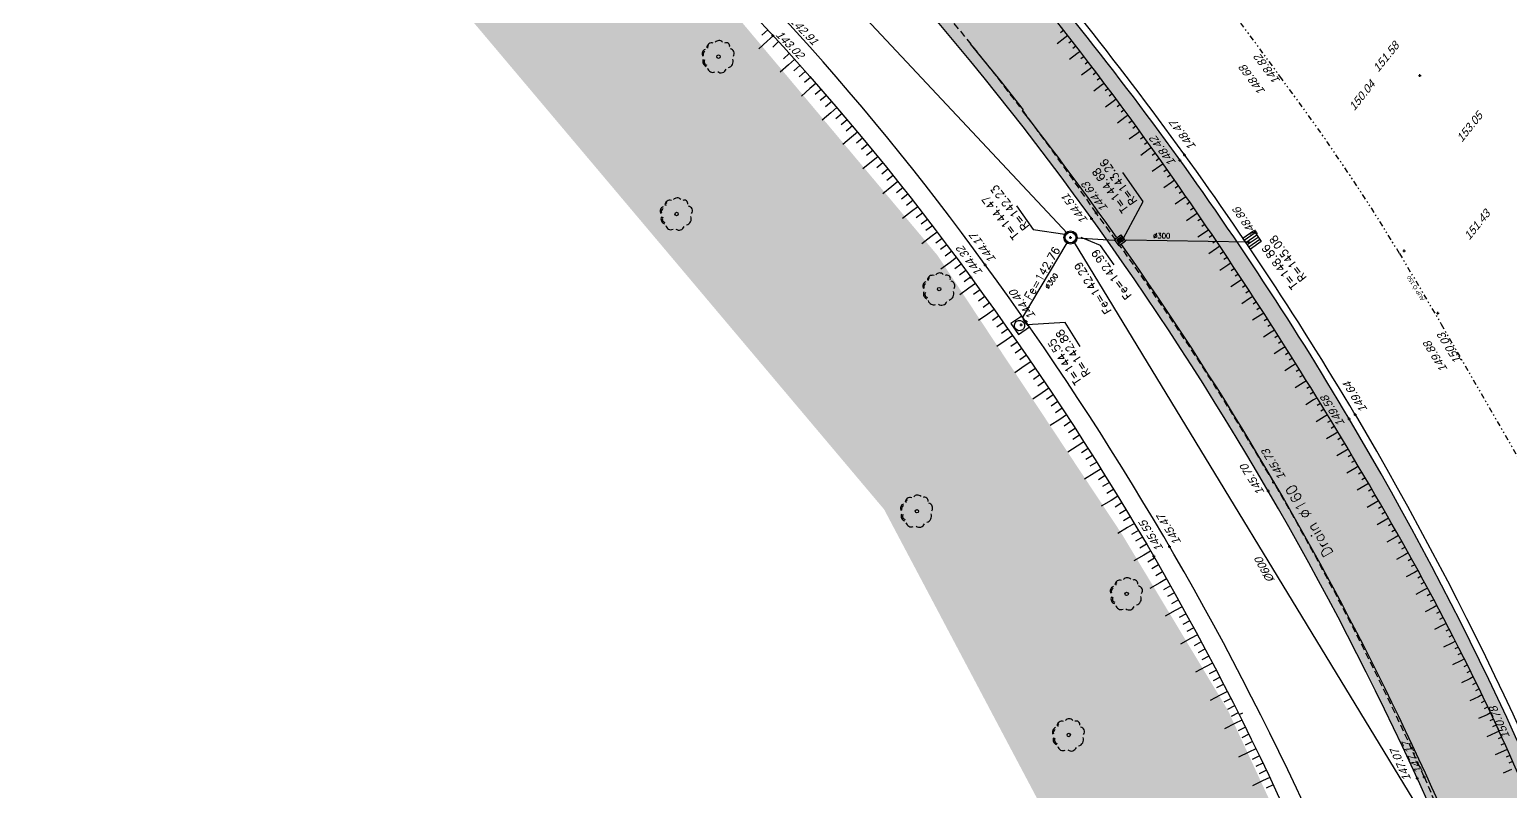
# Model space of a CAD drawing. Header units: metres. Extents: x 1633075 to 1634601, y 8175308 to 8177203.
# Drawn here: x 1633752.9 to 1633864, y 8175946.1 to 8176003.2 of the extents above; entities that cross this region are included whole.
import ezdxf

# ---------------------------------------------------------------- set-up
doc = ezdxf.new("R2010")
doc.units = ezdxf.units.M
doc.header["$LTSCALE"] = 2
doc.header["$PDMODE"] = 2
doc.header["$PDSIZE"] = 0.1
for name, pattern in [('211', [0.5, 0.2, -0.1, 0, -0.1, 0, -0.1]), ('31', [2, 1, 1]), ('CACHE', [0.375, 0.25, -0.125]), ('CACHE2', [4.7625, 3.175, -1.5875]), ('CONTINU', [0])]:
    doc.linetypes.add(name, pattern=pattern)
for name, color, linetype in [('C15785 - BORDURES', 7, 'CONTINU'), ('C15785 - BTALUS', 3, 'CACHE'), ('C15785 - DBA', 252, 'Continuous'), ('C15785 - EAUP', 5, 'CONTINU'), ('C15785 - EP', 4, 'Continuous'), ('C15785 - HTALUS', 7, 'Continuous'), ('C15785 - POINT 2D', 7, 'Continuous'), ('C15785 - RECO-GÉN', 5, 'Continuous'), ('C15785 - Talus', 7, 'Continuous'), ('C15785 - VEGET', 3, 'Continuous'), ('C15785 - Z', 7, 'Continuous')]:
    doc.layers.add(name, color=color, linetype=linetype)
doc.styles.add('SIMPLEX', font='simplex_.ttf', dxfattribs={"height": 0.6})
doc.styles.get("Standard").update_dxf_attribs({"font": 'arial.ttf'})

# ---------------------------------------------------------------- blocks, each defined once
blk = doc.blocks.new('BL19')
at = {"color": 0}
for p, q in [((0.5, 1), (-0.5, 1)), ((-0.5, 1), (-0.5, 0)), ((-0.5, 0), (0.5, 0)), ((0.5, 0), (0.5, 1))]:
    blk.add_line(p, q, dxfattribs=at)
for centre, major_axis, start_param, end_param in [((0.01, -0.97), (0.742, 0.742), 0.387155, 1.183656), ((0.01, 0.55), (-0.275, 0.275), 3.926991, 10.210176)]:
    blk.add_ellipse(centre, major_axis=major_axis, ratio=1, start_param=start_param, end_param=end_param, dxfattribs=at)
blk = doc.blocks.new('GRILLEBG')
at = {"color": 0}
for p, q in [((0, 1), (1, 1)), ((0, 0), (0, 1)), ((1, 0), (0, 0)), ((0.2, 0), (0.2, 1)), ((0.4, 0), (0.4, 1)), ((0.6, 0), (0.6, 1)), ((0.8, 0), (0.8, 1)), ((1, 1), (1, 0))]:
    blk.add_line(p, q, dxfattribs=at)
blk = doc.blocks.new('TALB150A')
blk.add_line((0, -0.6), (0, -1.45))
blk = doc.blocks.new('TALB150B')
blk.add_line((0, 0), (0, -0.6))
blk = doc.blocks.new('TALH100B')
blk.add_line((0, 0), (0, 0.3))
blk = doc.blocks.new('ARBN')
blk.add_circle((0, 0), 0.0517)
for centre, radius, start, end in [((-0.088, 0.27), 0.194, 62.9289, 157.9234), ((0.159, 0.288), 0.162, 10.5515, 118.7684), ((-0.381, -0.079), 0.106, 125.5548, 253.3512), ((-0.313, 0.149), 0.141, 102.3806, 218.1519), ((0.33, 0.115), 0.163, 331.4172, 69.7614), ((-0.236, -0.237), 0.15, 182.2997, 276.8338), ((-0.027, -0.335), 0.147, 208.1993, 316.9403), ((0.007, -0.38), 0.0689, 259.4414, 333.9219), ((0.202, -0.304), 0.137, 247.1419, 348.9634), ((0.221, -0.292), 0.104, 254.316, 338.7253), ((0.342, -0.106), 0.104, 287.358, 32.9391), ((0.335, -0.105), 0.151, 294.7172, 29.5061)]:
    blk.add_arc(centre, radius, start, end)
blk = doc.blocks.new('GR$5')
at = {"color": 0, "linetype": 'ByBlock'}
for p, q in [((0.09, 0.52), (0.49, 0.52)), ((0.09, 0.42), (0.49, 0.42)), ((0.09, 0.32), (0.49, 0.32)), ((0.09, 0.22), (0.49, 0.22)), ((0.09, 0.12), (0.49, 0.12))]:
    blk.add_line(p, q, dxfattribs=at)
blk.add_lwpolyline([(0, 0), (0, 0.6), (0.6, 0.6), (0.6, 0)], close=True, dxfattribs=at)
at = {"color": 0, "linetype": 'ByBlock', "flags": 11}
for tag, p in [('DESIGNATION', (0.66, 0.03)), ('CODE', (0.66, -0.17))]:
    blk.add_attdef(tag, p, '', height=0.1, dxfattribs=at)
blk = doc.blocks.new('TAMPON')
blk.add_circle((0, 0), 0.5)
blk = doc.blocks.new('T1')
at = {"linetype": '31'}
blk.add_point((0, 0), dxfattribs=at)
blk = doc.blocks.new('TALH100A')
blk.add_line((0, 0.3), (0, 1))

msp = doc.modelspace()

# ---------------------------------------------------------------- hatches: boundary and pattern name
at = {"layer": 'C15785 - VEGET'}
h = msp.add_hatch(dxfattribs=at)
h.set_pattern_fill('AR-CONC', color=256, scale=0.035, angle=-0.5, style=0)
h.set_pattern_definition([(49.5000271, (1050220.128, 8061047.714), (6.371352654, -0.61348817), [0.66675, -7.33425]), (354.5000271, (1050220.128, 8061047.714), (-1.17510092, 6.6974915), [0.5334, -5.8674]), (99.9510271, (1050220.659, 8061047.663), (5.19627452, 6.083972695), [0.56665, -6.23315]), (45.6842271, (1050220.1434, 8061049.492), (9.47456497, -1.55421629), [1.000125, -11.001375]), (96.1356271, (1050220.933, 8061049.362), (8.38439863, 8.58705861), [0.849975, -9.349725]), (350.6840271, (1050220.143, 8061049.492), (8.38441149, 8.58704316), [0.8001, -8.8011]), (20.5000271, (1050221.0285, 8061049.0396), (5.275085627, -3.625461903), [0.66675, -7.33425]), (325.5000271, (1050221.0285, 8061049.0396), (2.21924188, 6.427458284), [0.5334, -5.8674]), (70.9514271, (1050221.468, 8061048.7375), (7.494313027, 2.80201086), [0.56665, -6.23315]), (37.00002714, (1050220.1279, 8061047.714), (0.1339211355, 2.95837039), [0, -5.79628, 0, -5.9563, 0, -5.889625]), (7.00002714, (1050220.128, 8061047.714), (2.369195514, 3.485779085), [0, -3.39598, 0, -5.66293, 0, -2.244725]), (327.00002714, (1050218.1455, 8061047.7312), (4.743740522, -0.241909423), [0, -2.2225, 0, -6.9342, 0, -9.20115]), (317.0000271, (1050217.2565, 8061047.739), (5.19208952, 0.84465285), [0, -2.88925, 0, -4.60502, 0, -6.53415])])
h.paths.add_polyline_path([(1633615.42, 8175997.87), (1633595.17, 8175996.14), (1633602.33, 8176007.33), (1633617.33, 8176021.21), (1633636.51, 8176028.26), (1633662.06, 8176033.55), (1633693.1, 8176036.25), (1633711.84, 8176040.34), (1633713.91, 8176033.95), (1633723.68, 8176033.87), (1633730.53, 8176039.32), (1633730.58, 8176045.27), (1633741.21, 8176046.45), (1633751.39, 8176044.24), (1633765.36, 8176038.17), (1633775.49, 8176030.02), (1633791.53, 8176017.56), (1633806.29, 8176003.85), (1633821.01, 8175986.31), (1633834.85, 8175965.39), (1633842.81, 8175952.16), (1633850.32, 8175935.96), (1633855.71, 8175920.63), (1633856.35, 8175897.27), (1633841.92, 8175899.09), (1633839.59, 8175924.59), (1633817.02, 8175967.24), (1633784.21, 8176006.16), (1633755.5, 8176028.07), (1633738.43, 8176020.15), (1633717.55, 8176013.11), (1633706.98, 8176019.58), (1633661.08, 8176018.7), (1633630.42, 8176011.33)])
h = msp.add_hatch(dxfattribs=at)
h.set_pattern_fill('AR-SAND', color=256, scale=0.07, angle=-0.5, style=0)
h.set_pattern_definition([(37.00002714, (1050220.128, 8061047.714), (-0.082103375, 3.426739566), [0, -2.70256, 0, -3.0226, 0, -2.88925]), (7.0000271, (1050220.128, 8061047.714), (3.1903286, 4.990126687), [0, -1.45796, 0, -2.43586, 0, -0.93345]), (327.00002714, (1050217.941, 8061047.733), (5.536823571, -0.038255829), [0, -0.889, 0, -3.2004, 0, -4.1783]), (317.0000271, (1050217.941, 8061047.733), (5.358308738, 1.513805964), [0, -0.4445, 0, -2.09804, 0, -2.4003])])
h.paths.add_polyline_path([(1633821.29, 8176015.59, 0.051396), (1633790.19, 8176043.62), (1633785.95, 8176037.13, -0.016218), (1633797.98, 8176027.37, -0.030212), (1633816.39, 8176009.16, -0.051499), (1633845.82, 8175968.62, -0.040976), (1633863.48, 8175931.58), (1633871.9, 8175931.96, 0.045371), (1633851.9, 8175974.02, 0.050567)])

# ---------------------------------------------------------------- linework, layer by layer
at = {"layer": 'C15785 - BORDURES'}
for centre, radius, start, end in [((1633656.11, 8175863.36), 208.16, 35.9546, 49.1623), ((1633634.78, 8175846.39), 243.88, 30.0775, 41.8697), ((1633630.87, 8175843.81), 240.07, 24.5505, 36.1947), ((1633629.05, 8175842.5), 250.79, 18.8879, 30.1903)]:
    msp.add_arc(centre, radius, start, end, dxfattribs=at)
at = {"layer": 'C15785 - BTALUS'}
msp.add_lwpolyline([(1633857.53, 8175947.18), (1633861.66, 8175937.35), (1633866.37, 8175925.74)], dxfattribs=at)
for centre, radius, start, end in [((1633672.35, 8175880.34), 194.15, 34.201, 49.6859), ((1633654.51, 8175857.38), 221.99, 23.8623, 36.5141)]:
    msp.add_arc(centre, radius, start, end, dxfattribs=at)
at = {"layer": 'C15785 - DBA'}
for centre, radius, start, end in [((1633631.63, 8175843.87), 255.85, 30.5792, 42.1585), ((1633627.05, 8175840.4), 262.11, 30.7315, 42.0257), ((1633629.08, 8175842.49), 259.31, 19.3379, 30.5633), ((1633630.61, 8175843.03), 257.16, 19.3315, 30.6241)]:
    msp.add_arc(centre, radius, start, end, dxfattribs=at)
at = {"layer": 'C15785 - EAUP', "linetype": '211'}
msp.add_lwpolyline([(1633737.57, 8176071.18, -0.007251), (1633737.57, 8176071.18), (1633742.28, 8176071.05), (1633746.01, 8176070.78), (1633746.01, 8176070.78), (1633750.04, 8176070.42), (1633756.85, 8176069.27), (1633756.85, 8176069.27, -0.021939), (1633761.29, 8176068.17, -0.030317), (1633770.32, 8176065.29, -0.052844), (1633785.99, 8176057.32), (1633796.5, 8176049.94), (1633804.92, 8176043.57), (1633812.95, 8176036.52), (1633817.86, 8176032.04), (1633834.19, 8176015.77, -0.014221), (1633838.26, 8176010.8, -0.014221), (1633846.84, 8175999.52, -0.025262), (1633855.67, 8175986.44), (1633858.81, 8175981.12), (1633858.81, 8175981.12), (1633864.79, 8175970.74), (1633871.46, 8175957.56, -0.015597), (1633878.19, 8175942.17, -0.002104)], format="xyb", dxfattribs=at)
at = {"layer": 'C15785 - EP'}
for p, q in [((1633830.78, 8175987.92), (1633793.89, 8176027.28)), ((1633827.4, 8175981.6), (1633830.75, 8175987.23)), ((1633861.47, 8175937.7), (1633831.3, 8175987.25)), ((1633834.28, 8175987.4), (1633831.43, 8175987.59)), ((1633844.41, 8175987.27), (1633835.17, 8175987.43))]:
    msp.add_line(p, q, dxfattribs=at)
at = {"layer": 'C15785 - EP', "flags": 128}
for points in [[(1633834.95, 8175987.54), (1633836.45, 8175990.33), (1633834.92, 8175992.5)], [(1633826.94, 8175990), (1633828.21, 8175988.23), (1633830.58, 8175987.88)], [(1633834.27, 8175985.59), (1633833.25, 8175987.04), (1633831.79, 8175987.63)], [(1633831.72, 8175979.46), (1633830.61, 8175981.26), (1633827.75, 8175981.09)]]:
    msp.add_lwpolyline(points, dxfattribs=at)
at = {"layer": 'C15785 - EP'}
msp.add_circle((1633831, 8175987.63), 0.4, dxfattribs=at)
at = {"layer": 'C15785 - EP', "linetype": 'CACHE2'}
msp.add_arc((1633649.48, 8175858.26), 225.8, 37.974, 48.8166, dxfattribs=at)
at = {"layer": 'C15785 - EP'}
for start, end in [(35.2721, 37.974), (17.9361, 35.123)]:
    msp.add_arc((1633629.77, 8175842.88), 250.7, start, end, dxfattribs=at)
at = {"layer": 'C15785 - HTALUS'}
msp.add_lwpolyline([(1633762.49, 8176040.69, -0.052054), (1633791.41, 8176019.52, -0.057778), (1633823.52, 8175984.65, -0.053092), (1633847.76, 8175943.2, -0.011637), (1633857.5, 8175918.54), (1633856.51, 8175911.65), (1633857.22, 8175906.69), (1633862.49, 8175905.13, 0.038401), (1633876.92, 8175877.71), (1633881.44, 8175863.29, 0.055743), (1633895.56, 8175848.19, 0.024482), (1633915.1, 8175834.1, 0.076517), (1633955.27, 8175815), (1633955.73, 8175813.12), (1633950.99, 8175808.1)], format="xyb", dxfattribs=at)
msp.add_spline([(1633941.52, 8175835.34), (1633924.14, 8175846.32), (1633908.85, 8175860.13), (1633892.88, 8175880.2), (1633883.4, 8175897.29), (1633871.93, 8175927.87), (1633863.33, 8175950.19), (1633850.89, 8175973.31), (1633838.35, 8175992.58), (1633817.92, 8176017.72), (1633802.26, 8176032.42), (1633785.95, 8176045.34), (1633766.96, 8176055.86), (1633741.61, 8176061.18), (1633720.96, 8176060.29)], degree=3, dxfattribs=at)
at = {"layer": 'C15785 - POINT 2D'}
for p in [(1633808.68, 8176002.79), (1633857.21, 8175999.79), (1633839.21, 8175993.44), (1633839.56, 8175993.84), (1633832.57, 8175989.06), (1633832.93, 8175989.47), (1633831, 8175987.63), (1633844.37, 8175987.29), (1633824.61, 8175985.57), (1633823.52, 8175984.65), (1633827.67, 8175981.34), (1633852.36, 8175974.35), (1633851.9, 8175974.02), (1633846.23, 8175969.28), (1633845.82, 8175968.62), (1633838.42, 8175964.45), (1633837.24, 8175963.72), (1633856.99, 8175947.08), (1633857.53, 8175947.18)]:
    msp.add_point(p, dxfattribs=at)
at = {"layer": 'C15785 - RECO-GÉN', "color": 7}
for p in [(1633831, 8175987.63, 144.4), (1633831, 8175987.63), (1633834.76, 8175987.44, 144.68), (1633834.76, 8175987.44), (1633827.31, 8175981.08, 144.55), (1633827.31, 8175981.08)]:
    msp.add_point(p, dxfattribs=at)

# ---------------------------------------------------------------- block references
at = {"layer": 'C15785 - EAUP'}
for p, rotation in [((1633856.02, 8175986.63), 211.2366871535346), ((1633858.54, 8175981.96), 208.1209331532397)]:
    msp.add_blockref('T1', p, dxfattribs=dict(at, rotation=rotation))
at = {"layer": 'C15785 - EP'}
for name, p, rotation in [('TAMPON', (1633831, 8175987.63), 359.5000271160415), ('GR$5', (1633834.29, 8175987.49), 305.91660898495), ('GRILLEBG', (1633843.92, 8175987.59), 304.5903268907733), ('BL19', (1633827.63, 8175981.33), 124.8366344523734)]:
    msp.add_blockref(name, p, dxfattribs=dict(at, rotation=rotation))
at = {"layer": 'C15785 - Talus'}
for name, p, rotation in [('TALB150B', (1633808.3, 8176003.2), 312.7204941108906), ('TALH100B', (1633830.49, 8176003.17), 128.1133207383608), ('TALB150A', (1633808.7, 8176002.76), 312.553429740754), ('TALB150B', (1633808.7, 8176002.76), 312.553429740754), ('TALB150B', (1633809.11, 8176002.32), 312.3863653853769), ('TALH100A', (1633830.8, 8176002.78), 127.9868303447309), ('TALH100B', (1633830.8, 8176002.78), 127.9868303447309), ('TALH100B', (1633831.11, 8176002.39), 127.8614530872757), ('TALB150B', (1633809.91, 8176001.43), 312.0522366915546), ('TALB150B', (1633810.31, 8176000.99), 311.8851723282923), ('TALH100A', (1633831.72, 8176001.59), 127.6139772668926), ('TALH100B', (1633831.41, 8176001.99), 127.7371679401183), ('TALH100B', (1633831.72, 8176001.59), 127.6139772668926), ('TALH100B', (1633832.02, 8176001.2), 127.4919063548161), ('TALB150A', (1633810.31, 8176000.99), 311.8851723282923), ('TALB150B', (1633810.71, 8176000.54), 311.7181079918451), ('TALB150B', (1633811.11, 8176000.09), 311.5510436420538), ('TALH100A', (1633832.63, 8176000.4), 127.2511610319882), ('TALH100B', (1633832.33, 8176000.8), 127.3709397513882), ('TALH100B', (1633832.63, 8176000.4), 127.2511610319882), ('TALH100B', (1633832.93, 8176000.01), 127.1324086141837), ('TALB150A', (1633811.91, 8175999.19), 311.216914923357), ('TALB150B', (1633811.51, 8175999.64), 311.3839792689659), ('TALB150B', (1633811.91, 8175999.19), 311.216914923357), ('TALB150B', (1633812.3, 8175998.74), 311.0498506001944), ('TALH100A', (1633833.54, 8175999.21), 126.8981804784989), ('TALH100B', (1633833.24, 8175999.61), 127.0147512033672), ('TALH100B', (1633833.54, 8175999.21), 126.8981804784989), ('TALH100B', (1633833.84, 8175998.81), 126.7826910481729), ('TALB150B', (1633812.69, 8175998.29), 310.8827862295815), ('TALB150B', (1633813.09, 8175997.83), 310.7157218967778), ('TALH100A', (1633834.43, 8175998.01), 126.5549808931899), ('TALH100B', (1633834.13, 8175998.41), 126.6682812191432), ('TALH100B', (1633834.43, 8175998.01), 126.5549808931899), ('TALH100B', (1633834.73, 8175997.6), 126.4427066351306), ('TALB150A', (1633813.48, 8175997.38), 310.5486575123295), ('TALB150B', (1633813.48, 8175997.38), 310.5486575123295), ('TALB150B', (1633813.87, 8175996.92), 310.3815931810086), ('TALH100A', (1633835.32, 8175996.8), 126.2214015741342), ('TALH100B', (1633835.03, 8175997.2), 126.3315132206289), ('TALH100B', (1633835.32, 8175996.8), 126.2214015741342), ('TALB150B', (1633814.25, 8175996.46), 310.2145288137838), ('TALB150B', (1633814.64, 8175996), 310.047464470125), ('TALB150B', (1633815.03, 8175995.54), 309.8804001162023), ('TALH100B', (1633835.62, 8175996.39), 126.11236959386), ('TALH100A', (1633836.21, 8175995.59), 125.8975262528021), ('TALH100B', (1633835.91, 8175995.99), 126.0044138955033), ('TALH100B', (1633836.21, 8175995.59), 125.8975262528021), ('TALB150A', (1633815.03, 8175995.54), 309.8804001162023), ('TALB150B', (1633815.41, 8175995.08), 309.713335786962), ('TALB150B', (1633815.79, 8175994.62), 309.5462714047216), ('TALH100B', (1633836.5, 8175995.18), 125.7917052258416), ('TALH100B', (1633836.79, 8175994.77), 125.6870338412455), ('TALH100B', (1633837.08, 8175994.37), 125.5833563187537), ('TALB150A', (1633816.55, 8175993.69), 309.2121427325344), ('TALB150B', (1633816.17, 8175994.16), 309.3792070722578), ('TALB150B', (1633816.55, 8175993.69), 309.2121427325344), ('TALB150B', (1633816.93, 8175993.23), 309.0450783527457), ('TALH100A', (1633837.08, 8175994.37), 125.5833563187537), ('TALH100B', (1633837.37, 8175993.96), 125.4807430121869), ('TALH100B', (1633837.66, 8175993.55), 125.3791865802901), ('TALB150B', (1633817.31, 8175992.76), 308.8780140009166), ('TALB150B', (1633817.69, 8175992.29), 308.7109496542188), ('TALH100A', (1633837.95, 8175993.15), 125.27868426439), ('TALH100B', (1633837.95, 8175993.15), 125.27868426439), ('TALH100B', (1633838.24, 8175992.74), 125.1792343348707), ('TALH100B', (1633838.53, 8175992.33), 125.0807356498373), ('TALB150A', (1633818.06, 8175991.82), 308.5438853006116), ('TALB150B', (1633818.06, 8175991.82), 308.5438853006116), ('TALB150B', (1633818.43, 8175991.35), 308.3768209737978), ('TALH100A', (1633838.81, 8175991.92), 124.9827886163135), ('TALH100B', (1633838.81, 8175991.92), 124.9827886163135), ('TALH100B', (1633839.1, 8175991.51), 124.8853535392303), ('TALH100B', (1633839.39, 8175991.1), 124.7884316126323), ('TALB150B', (1633818.81, 8175990.88), 308.2097565956075), ('TALB150B', (1633819.18, 8175990.41), 308.0426922430686), ('TALB150B', (1633819.55, 8175989.94), 307.8756279041515), ('TALH100A', (1633839.67, 8175990.69), 124.6920239540766), ('TALH100B', (1633839.67, 8175990.69), 124.6920239540766), ('TALH100B', (1633839.96, 8175990.28), 124.596131030179), ('TALH100B', (1633840.24, 8175989.86), 124.5007158198954), ('TALB150A', (1633819.55, 8175989.94), 307.8756279041515), ('TALB150B', (1633819.91, 8175989.46), 307.7085635449537), ('TALB150B', (1633820.28, 8175988.99), 307.5414992087133), ('TALH100A', (1633840.52, 8175989.45), 124.4058834486489), ('TALH100B', (1633840.52, 8175989.45), 124.4058834486489), ('TALH100B', (1633840.8, 8175989.04), 124.3115788815891), ('TALB150A', (1633821.01, 8175988.04), 307.2073705036295), ('TALB150B', (1633820.64, 8175988.51), 307.3744348511308), ('TALB150B', (1633821.01, 8175988.04), 307.2073705036295), ('TALH100A', (1633841.37, 8175988.21), 124.1245556748802), ('TALH100B', (1633841.09, 8175988.63), 124.2178027217342), ('TALH100B', (1633841.37, 8175988.21), 124.1245556748802), ('TALH100B', (1633841.65, 8175987.8), 124.0318385611981), ('TALB150B', (1633821.37, 8175987.56), 307.0403061436137), ('TALB150B', (1633821.73, 8175987.08), 306.8732417704955), ('TALB150B', (1633822.09, 8175986.6), 306.7061774470983), ('TALH100A', (1633842.2, 8175986.97), 123.8479957633441), ('TALH100B', (1633841.93, 8175987.38), 123.9396520152574), ('TALH100B', (1633842.2, 8175986.97), 123.8479957633441), ('TALH100B', (1633842.48, 8175986.55), 123.756844942358), ('TALB150A', (1633822.45, 8175986.12), 306.5391130978131), ('TALB150B', (1633822.45, 8175986.12), 306.5391130978131), ('TALB150B', (1633822.8, 8175985.63), 306.3720487218891), ('TALH100A', (1633843.04, 8175985.72), 123.5761873535994), ('TALH100B', (1633842.76, 8175986.14), 123.6662449849383), ('TALH100B', (1633843.04, 8175985.72), 123.5761873535994), ('TALB150B', (1633823.16, 8175985.15), 306.2049843922524), ('TALB150B', (1633823.51, 8175984.66), 306.0379200237754), ('TALH100A', (1633843.86, 8175984.47), 123.309255701089), ('TALH100B', (1633843.31, 8175985.3), 123.4866724059719), ('TALH100B', (1633843.59, 8175984.89), 123.3976888159529), ('TALH100B', (1633843.86, 8175984.47), 123.309255701089), ('TALB150A', (1633823.87, 8175984.18), 306.2472737242912), ('TALB150B', (1633823.87, 8175984.18), 306.2472737242912), ('TALB150B', (1633824.22, 8175983.7), 306.0956832099424), ('TALB150B', (1633824.58, 8175983.21), 305.9440926765309), ('TALH100B', (1633844.14, 8175984.05), 123.2213626868396), ('TALH100B', (1633844.41, 8175983.63), 123.1340109428299), ('TALH100B', (1633844.68, 8175983.21), 123.0472030109654), ('TALB150B', (1633824.93, 8175982.72), 305.7925021720607), ('TALB150B', (1633825.28, 8175982.24), 305.6409116506969), ('TALH100A', (1633844.68, 8175983.21), 123.0472030109654), ('TALH100B', (1633844.96, 8175982.8), 122.9610851099081), ('TALH100B', (1633845.23, 8175982.38), 122.8753252997435), ('TALB150A', (1633825.28, 8175982.24), 305.6409116506969), ('TALB150B', (1633825.63, 8175981.75), 305.489321129349), ('TALB150B', (1633825.97, 8175981.26), 305.337730603002), ('TALH100A', (1633845.5, 8175981.96), 122.7901090975213), ('TALH100B', (1633845.5, 8175981.96), 122.7901090975213), ('TALH100B', (1633845.77, 8175981.53), 122.7052724845556), ('TALH100B', (1633846.04, 8175981.11), 122.6212248280744), ('TALB150A', (1633826.67, 8175980.28), 305.034549550493), ('TALB150B', (1633826.32, 8175980.77), 305.1861400880924), ('TALB150B', (1633826.67, 8175980.28), 305.034549550493), ('TALH100A', (1633846.31, 8175980.69), 122.537730598294), ('TALH100B', (1633846.31, 8175980.69), 122.537730598294), ('TALH100B', (1633846.58, 8175980.27), 122.4548707057911), ('TALH100B', (1633846.85, 8175979.85), 122.3724473210945), ('TALB150B', (1633827.01, 8175979.79), 304.88295903744), ('TALB150B', (1633827.35, 8175979.3), 304.7313685346228), ('TALB150B', (1633827.69, 8175978.8), 304.5797779975978), ('TALH100A', (1633847.11, 8175979.43), 122.2905548844233), ('TALH100B', (1633847.11, 8175979.43), 122.2905548844233), ('TALH100B', (1633847.38, 8175979), 122.2092140307102), ('TALB150A', (1633828.03, 8175978.31), 304.4281874840197), ('TALB150B', (1633828.03, 8175978.31), 304.4281874840197), ('TALB150B', (1633828.37, 8175977.81), 304.2765969796584), ('TALH100A', (1633847.91, 8175978.16), 122.0482259312833), ('TALH100B', (1633847.65, 8175978.58), 122.1284411475022), ('TALH100B', (1633847.91, 8175978.16), 122.0482259312833), ('TALH100B', (1633848.18, 8175977.73), 121.9685975491625), ('TALB150B', (1633828.71, 8175977.32), 304.1250064404124), ('TALB150B', (1633829.05, 8175976.82), 303.9734159342649), ('TALH100A', (1633848.71, 8175976.88), 121.8109461487691), ('TALH100B', (1633848.44, 8175977.31), 121.8894942279997), ('TALH100B', (1633848.71, 8175976.88), 121.8109461487691), ('TALB150A', (1633829.38, 8175976.32), 303.8218254282403), ('TALB150B', (1633829.38, 8175976.32), 303.8218254282403), ('TALB150B', (1633829.71, 8175975.82), 303.6702348898869), ('TALH100A', (1633849.49, 8175975.61), 121.5786496946896), ('TALH100B', (1633848.97, 8175976.46), 121.7329539562763), ('TALH100B', (1633849.23, 8175976.03), 121.655521672601), ('TALH100B', (1633849.49, 8175975.61), 121.5786496946896), ('TALB150B', (1633830.04, 8175975.32), 303.5186443939924), ('TALB150B', (1633830.38, 8175974.82), 303.3670538600423), ('TALB150B', (1633830.7, 8175974.32), 303.2154633439724), ('TALH100B', (1633849.76, 8175975.18), 121.5023366271126), ('TALH100B', (1633850.02, 8175974.75), 121.4265817523165), ('TALH100B', (1633850.28, 8175974.33), 121.3513849477851), ('TALB150A', (1633830.7, 8175974.32), 303.2154633439724), ('TALB150B', (1633831.03, 8175973.82), 303.0638728245544), ('TALB150B', (1633831.36, 8175973.31), 302.9122823100111), ('TALH100A', (1633850.28, 8175974.33), 121.3513849477851), ('TALH100B', (1633850.54, 8175973.9), 121.2767474426633), ('TALH100B', (1633850.8, 8175973.47), 121.2026731760514), ('TALB150B', (1633831.68, 8175972.81), 302.7606917973013), ('TALB150B', (1633832.01, 8175972.31), 302.6091012657129), ('TALH100A', (1633851.05, 8175973.04), 121.1286497970113), ('TALH100B', (1633851.05, 8175973.04), 121.1286497970113), ('TALH100B', (1633851.31, 8175972.62), 121.0527103536242), ('TALH100B', (1633851.57, 8175972.19), 120.9746741099516), ('TALB150A', (1633832.01, 8175972.31), 302.6091012657129), ('TALB150B', (1633832.33, 8175971.8), 302.4575107409224), ('TALB150B', (1633832.65, 8175971.29), 302.3059202247085), ('TALH100A', (1633851.83, 8175971.76), 120.8945392789785), ('TALH100B', (1633851.83, 8175971.76), 120.8945392789785), ('TALH100B', (1633852.08, 8175971.33), 120.8123043015398), ('TALB150A', (1633833.29, 8175970.28), 302.0027391878054), ('TALB150B', (1633832.97, 8175970.79), 302.1543297138293), ('TALB150B', (1633833.29, 8175970.28), 302.0027391878054), ('TALH100A', (1633852.59, 8175970.47), 120.6415123349962), ('TALH100B', (1633852.34, 8175970.9), 120.7279622161537), ('TALH100B', (1633852.59, 8175970.47), 120.6415123349962), ('TALH100B', (1633852.85, 8175970.04), 120.5529576360406), ('TALB150B', (1633833.61, 8175969.77), 301.8511486772337), ('TALB150B', (1633833.92, 8175969.26), 301.6995581391656), ('TALB150B', (1633834.24, 8175968.75), 301.5479676433802), ('TALH100A', (1633853.36, 8175969.18), 120.369521556362), ('TALH100B', (1633853.1, 8175969.61), 120.4622951772323), ('TALH100B', (1633853.36, 8175969.18), 120.369521556362), ('TALH100B', (1633853.61, 8175968.75), 120.274634592047), ('TALB150A', (1633834.55, 8175968.23), 301.3963771023401), ('TALB150B', (1633834.55, 8175968.23), 301.3963771023401), ('TALB150B', (1633834.86, 8175967.72), 301.2447866021405), ('TALH100A', (1633854.11, 8175967.88), 120.0785110268146), ('TALH100B', (1633853.86, 8175968.31), 120.177632000039), ('TALH100B', (1633854.11, 8175967.88), 120.0785110268146), ('TALB150B', (1633835.18, 8175967.21), 301.0931960670503), ('TALB150B', (1633835.48, 8175966.69), 300.9416055550123), ('TALH100B', (1633854.36, 8175967.45), 119.9772684236796), ('TALH100B', (1633854.61, 8175967.02), 119.8739281898107), ('TALH100B', (1633854.86, 8175966.58), 119.7682344838922), ('TALB150A', (1633835.79, 8175966.18), 300.7900150297909), ('TALB150B', (1633835.79, 8175966.18), 300.7900150297909), ('TALB150B', (1633836.1, 8175965.66), 300.6384245101152), ('TALH100A', (1633854.86, 8175966.58), 119.7682344838922), ('TALH100B', (1633855.11, 8175966.15), 119.660636944261), ('TALH100B', (1633855.35, 8175965.71), 119.5510384193756), ('TALB150B', (1633836.4, 8175965.15), 300.4868340142922), ('TALB150B', (1633836.71, 8175964.63), 300.3352434908383), ('TALH100A', (1633855.6, 8175965.28), 119.4391328803077), ('TALH100B', (1633855.6, 8175965.28), 119.4391328803077), ('TALH100B', (1633855.85, 8175964.84), 119.3250796991187), ('TALH100B', (1633856.09, 8175964.41), 119.2089308931241), ('TALB150A', (1633837.01, 8175964.11), 300.1836529698052), ('TALB150B', (1633837.01, 8175964.11), 300.1836529698052), ('TALB150B', (1633837.31, 8175963.59), 300.0320624425476), ('TALH100A', (1633856.33, 8175963.97), 119.0906128706777), ('TALH100B', (1633856.33, 8175963.97), 119.0906128706777), ('TALH100B', (1633856.58, 8175963.53), 118.970149655219), ('TALB150B', (1633837.61, 8175963.07), 299.8804719385168), ('TALB150B', (1633837.91, 8175962.55), 299.7288813956912), ('TALH100A', (1633857.06, 8175962.66), 118.7227757566933), ('TALH100B', (1633856.82, 8175963.09), 118.847538308717), ('TALH100B', (1633857.06, 8175962.66), 118.7227757566933), ('TALH100B', (1633857.3, 8175962.22), 118.5958584646073), ('TALB150A', (1633838.21, 8175962.03), 299.5772908930777), ('TALB150B', (1633838.21, 8175962.03), 299.5772908930777), ('TALB150B', (1633838.5, 8175961.51), 299.4257003690458), ('TALB150B', (1633838.79, 8175960.99), 299.2741098526909), ('TALH100A', (1633857.78, 8175961.34), 118.3355359269229), ('TALH100B', (1633857.54, 8175961.78), 118.4667806729375), ('TALH100B', (1633857.78, 8175961.34), 118.3355359269229), ('TALB150B', (1633839.09, 8175960.46), 299.1225193321976), ('TALB150B', (1633839.38, 8175959.94), 298.9709288103253), ('TALH100A', (1633858.48, 8175960.02), 117.9287843486238), ('TALH100B', (1633858.01, 8175960.9), 118.2021219119315), ('TALH100B', (1633858.25, 8175960.46), 118.0665385583079), ('TALH100B', (1633858.48, 8175960.02), 117.9287843486238), ('TALB150A', (1633839.38, 8175959.94), 298.9709288103253), ('TALB150B', (1633839.67, 8175959.41), 298.8193383013293), ('TALB150B', (1633839.96, 8175958.89), 298.6677477703014), ('TALH100B', (1633858.72, 8175959.57), 117.7888570377543), ('TALH100B', (1633858.95, 8175959.13), 117.646754421562), ('TALB150B', (1633840.24, 8175958.36), 298.5161572548717), ('TALB150B', (1633840.53, 8175957.83), 298.3645667320242), ('TALH100A', (1633859.18, 8175958.69), 117.5024747933151), ('TALH100B', (1633859.18, 8175958.69), 117.5024747933151), ('TALH100B', (1633859.41, 8175958.24), 117.3560185424117), ('TALH100B', (1633859.64, 8175957.8), 117.2073839244254), ('TALB150A', (1633840.53, 8175957.83), 298.3645667320242), ('TALB150B', (1633840.81, 8175957.3), 298.2129762159101), ('TALB150B', (1633841.1, 8175956.77), 298.0613857086337), ('TALH100A', (1633859.87, 8175957.35), 117.0565688746659), ('TALH100B', (1633859.87, 8175957.35), 117.0565688746659), ('TALH100B', (1633860.09, 8175956.91), 116.9035710385794), ('TALB150A', (1633841.66, 8175955.71), 297.7582046724515), ('TALB150B', (1633841.38, 8175956.24), 297.9097951855509), ('TALB150B', (1633841.66, 8175955.71), 297.7582046724515), ('TALH100A', (1633860.54, 8175956.02), 116.5910692677149), ('TALH100B', (1633860.32, 8175956.46), 116.7484471542866), ('TALH100B', (1633860.54, 8175956.02), 116.5910692677149), ('TALH100B', (1633860.77, 8175955.57), 116.4314930568652), ('TALB150B', (1633841.94, 8175955.18), 297.6066141464564), ('TALB150B', (1633842.22, 8175954.65), 297.4550236330039), ('TALH100A', (1633861.21, 8175954.67), 116.10547188119), ('TALH100B', (1633860.99, 8175955.12), 116.2695321410445), ('TALH100B', (1633861.21, 8175954.67), 116.10547188119), ('TALB150A', (1633842.77, 8175953.58), 297.1518425856725), ('TALB150B', (1633842.49, 8175954.12), 297.3034331082191), ('TALB150B', (1633842.77, 8175953.58), 297.1518425856725), ('TALH100A', (1633861.86, 8175953.32), 115.6006832729736), ('TALH100B', (1633861.43, 8175954.22), 115.9395696785181), ('TALH100B', (1633861.65, 8175953.77), 115.7712229368038), ('TALH100B', (1633861.86, 8175953.32), 115.6006832729736), ('TALB150B', (1633843.04, 8175953.05), 297.0002520661101), ('TALB150B', (1633843.31, 8175952.51), 296.84866155033), ('TALH100B', (1633862.08, 8175952.87), 115.4279507243745), ('TALH100B', (1633862.29, 8175952.42), 115.2530226042404), ('TALB150A', (1633843.85, 8175951.44), 296.5454805095209), ('TALB150B', (1633843.58, 8175951.98), 296.697071027234), ('TALB150B', (1633843.85, 8175951.44), 296.5454805095209), ('TALH100B', (1633843.65, 8175951.85), 296.6599637015084), ('TALH100A', (1633862.51, 8175951.97), 115.0758970797262), ('TALH100B', (1633862.51, 8175951.97), 115.0758970797262), ('TALH100B', (1633862.72, 8175951.51), 114.8965743341768), ('TALH100B', (1633862.93, 8175951.06), 114.7150514335903), ('TALB150B', (1633844.12, 8175950.91), 296.393889997966), ('TALB150B', (1633844.38, 8175950.37), 296.2422994696826), ('TALH100A', (1633863.14, 8175950.6), 114.5313279764514), ('TALH100B', (1633863.14, 8175950.6), 114.5313279764514), ('TALH100B', (1633863.34, 8175950.15), 114.3454252016295), ('TALB150A', (1633844.91, 8175949.29), 295.9391184487874), ('TALB150B', (1633844.65, 8175949.83), 296.0907089725972), ('TALB150B', (1633844.91, 8175949.29), 295.9391184487874), ('TALB150B', (1633845.17, 8175948.75), 295.7875279105915), ('TALH100A', (1633863.75, 8175949.24), 113.9785306414493), ('TALH100B', (1633863.55, 8175949.69), 114.1604129711596), ('TALH100B', (1633863.75, 8175949.24), 113.9785306414493), ('TALH100B', (1633863.95, 8175948.78), 113.7997834829399), ('TALB150B', (1633845.43, 8175948.21), 295.6359373946141), ('TALB150B', (1633845.69, 8175947.67), 295.4843468892587), ('TALH100A', (1633864.36, 8175947.86), 113.4517171173323), ('TALH100B', (1633864.16, 8175948.32), 113.6241776760727), ('TALB150A', (1633845.95, 8175947.13), 295.3327563731305), ('TALB150B', (1633845.95, 8175947.13), 295.3327563731305), ('TALB150B', (1633846.21, 8175946.58), 295.1811658348917)]:
    msp.add_blockref(name, p, dxfattribs=dict(at, rotation=rotation))
at = {"layer": 'C15785 - VEGET', "xscale": 2.50000000002949, "yscale": 2.50000000002949, "zscale": 2.50000000002949, "rotation": 222.0369205983907}
for p in [(1633804.6, 8176001.19), (1633801.46, 8175989.39), (1633821.15, 8175983.76), (1633819.48, 8175967.1), (1633835.21, 8175960.9), (1633830.87, 8175950.32)]:
    msp.add_blockref('ARBN', p, dxfattribs=at)

# ---------------------------------------------------------------- texts
at = {"layer": 'C15785 - EAUP', "linetype": 'Continuous'}
msp.add_text('AUP Ò 150', height=0.3, rotation=121.4016, dxfattribs=at).set_placement((1633857.57, 8175983))
at = {"layer": 'C15785 - EP', "style": 'SIMPLEX'}
for s, height, rotation, p in [('R=143.26', 0.6, 126.2767, (1633836.03, 8175990.35)), ('T=144.68', 0.6, 126.2767, (1633835.38, 8175989.77)), ('R=142.23', 0.6, 128.3165, (1633827.93, 8175988.47)), ('T=144.47', 0.6, 128.3165, (1633827.19, 8175987.79)), ('%%c300', 0.375, 0.0245, (1633837.2, 8175987.57)), ('R=145.08', 0.6, 126.2767, (1633848.74, 8175984.61)), ('Fe=142.76', 0.6, 59.7603, (1633828.02, 8175982.89)), ('Fe=142.99', 0.6, 126.2767, (1633835.61, 8175983.26)), ('T=148.86', 0.6, 126.2767, (1633848.09, 8175984.03)), ('Fe=142.29', 0.6, 122.314, (1633834.1, 8175982.13)), ('%%c300', 0.375, 53.8706, (1633829.35, 8175983.73)), ('T=144.55', 0.6, 122.7795, (1633831.87, 8175976.83)), ('R=142.88', 0.6, 122.7795, (1633832.54, 8175977.42)), ('Drain %%c160', 0.8, 119.4594, (1633850.73, 8175963.95))]:
    msp.add_text(s, height=height, rotation=rotation, dxfattribs=at).set_placement(p)
at = {"layer": 'C15785 - EP', "oblique": 18}
msp.add_text('%%c600', height=0.6, rotation=118.9361, dxfattribs=at).set_placement((1633846.32, 8175961.93))
at = {"layer": 'C15785 - Z', "oblique": 18}
for s, rotation, p in [(' 142.91', 674.4333, (1633809.73, 8176004.01, 142.91)), (' 143.02', 674.4333, (1633808.68, 8176002.97, 143.02)), (' 151.58', 411.3531, (1633853.94, 8175999.8, 151.58)), (' 148.82', 486.886, (1633846.91, 8175999.2, 148.82)), (' 148.68', 486.886, (1633845.79, 8175998.4, 148.68)), (' 150.04', 411.3531, (1633852.14, 8175996.91, 150.03)), (' 153.05', 411.3531, (1633860.21, 8175994.55, 153.05)), (' 148.47', 486.886, (1633840.59, 8175994.26, 148.47)), (' 148.42', 486.886, (1633839.08, 8175993.07, 148.42)), (' 144.51', 486.886, (1633832.48, 8175988.74, 144.51)), (' 144.63', 486.886, (1633833.99, 8175989.64, 144.63)), (' 148.86', 484.5652, (1633845.24, 8175987.68, 148.85)), (' 151.43', 411.3531, (1633860.77, 8175987.21, 151.43)), (' 144.17', 486.886, (1633825.59, 8175985.81, 144.17)), (' 144.32', 486.886, (1633824.59, 8175984.83, 144.32)), (' 144.40', 486.886, (1633828.56, 8175981.57, 144.4)), (' 149.88', 481.6768, (1633859.43, 8175977.55, 149.88)), (' 150.03', 481.6768, (1633860.48, 8175978.18, 150.03)), (' 149.64', 481.6768, (1633853.42, 8175974.52, 149.64)), (' 149.58', 481.6768, (1633851.72, 8175973.48, 149.58)), (' 145.73', 481.6768, (1633847.3, 8175969.46, 145.73)), (' 145.70', 481.6768, (1633845.69, 8175968.33, 145.7)), (' 145.47', 481.6768, (1633839.45, 8175964.58, 145.47)), (' 145.55', 481.6768, (1633838.11, 8175964.11, 145.55)), (' 150.78', 473.6318, (1633864.06, 8175949.98, 150.78)), (' 147.07', 473.6318, (1633856.65, 8175946.8, 147.07)), (' 147.17', 473.6318, (1633857.53, 8175947.36, 147.17))]:
    msp.add_text(s, height=0.6, rotation=rotation, dxfattribs=at).set_placement(p)

doc.saveas('drawing.dxf')
